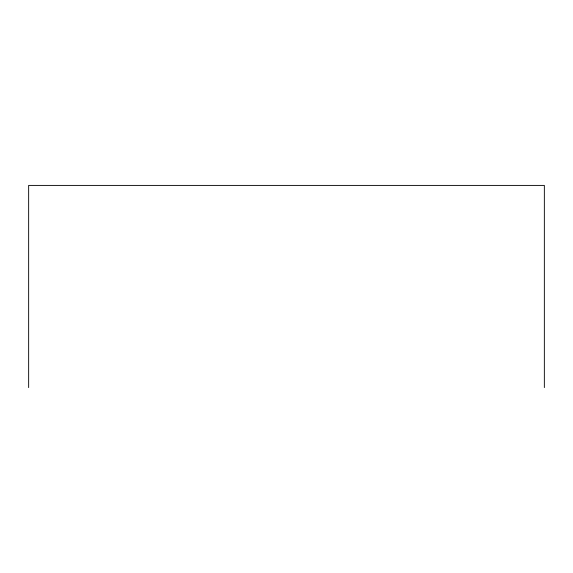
<?xml version="1.0" encoding="UTF-8"?>
<svg xmlns="http://www.w3.org/2000/svg" width="573" height="573" viewBox="0 0 573 573"><rect width="100%" height="100%" fill="white"/><g stroke="black" fill="none" stroke-linecap="round" stroke-linejoin="round"><path stroke-width="0.86" d="M544.35 387.592L544.35 185.408L28.65 185.408L28.65 387.592"/></g></svg>
